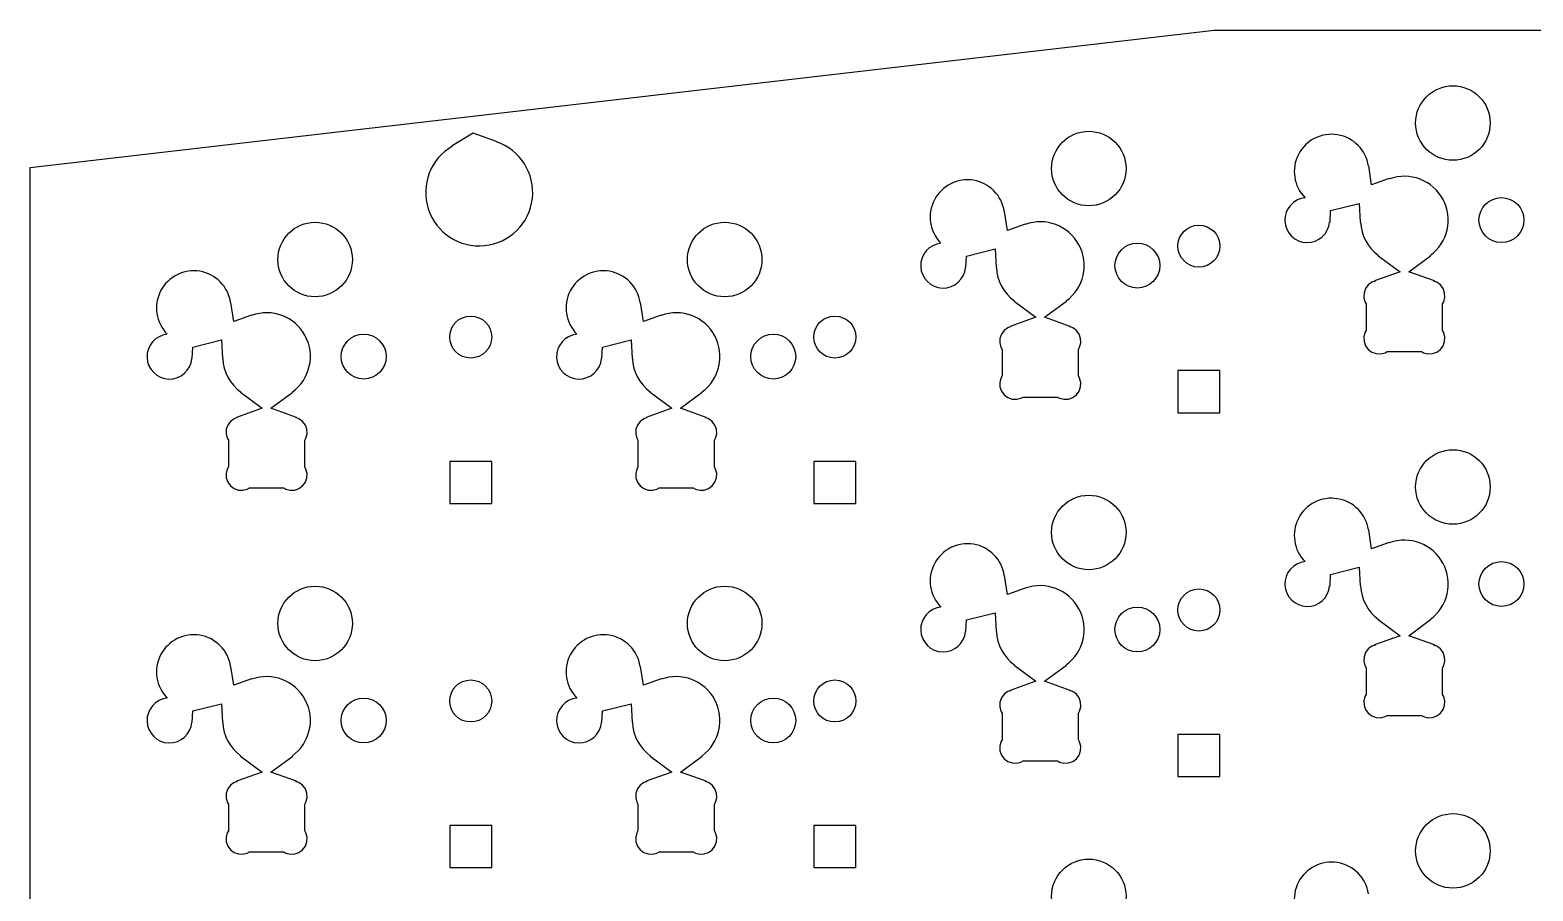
# Model space of a CAD drawing. Header units: millimetres. Extents: x 0 to 163, y 0 to 126.
# Drawn here: x 0 to 78.6, y 80.7 to 125.8 of the extents above; entities that cross this region are included whole.
import ezdxf

# ---------------------------------------------------------------- set-up
doc = ezdxf.new("R2010")
doc.units = ezdxf.units.MM
doc.layers.add('cut', color=7, linetype='Continuous')

msp = doc.modelspace()

# ---------------------------------------------------------------- linework, layer by layer
at = {"layer": 'cut'}
for p, q in [((0, 118.589), (61.957, 125.782)), ((61.957, 125.782), (81.855, 125.782)), ((23.192, 120.382), (22.085, 119.718)), ((24.409, 119.948), (23.192, 120.382)), ((22.085, 119.718), (22.093, 119.703)), ((24.404, 119.932), (24.409, 119.948)), ((0, 41.639), (0, 118.589)), ((70.042, 118.665), (70.024, 118.663)), ((70.189, 117.673), (70.042, 118.665)), ((71.115, 118.004), (70.189, 117.673)), ((71.121, 117.988), (71.115, 118.004)), ((68.046, 116.332), (69.549, 116.708)), ((69.549, 116.708), (69.597, 115.733)), ((50.992, 116.284), (50.974, 116.282)), ((51.139, 115.292), (50.992, 116.284)), ((52.065, 115.623), (51.139, 115.292)), ((52.071, 115.607), (52.065, 115.623)), ((67.997, 115.733), (68.016, 115.733)), ((68.016, 115.733), (68.046, 116.332)), ((69.597, 115.733), (69.614, 115.733)), ((48.996, 113.951), (50.499, 114.327)), ((50.499, 114.327), (50.547, 113.352)), ((48.947, 113.352), (48.966, 113.352)), ((48.966, 113.352), (48.996, 113.951)), ((50.547, 113.352), (50.564, 113.352)), ((70.55, 113.983), (70.54, 113.969)), ((70.54, 113.969), (71.679, 113.124)), ((72.133, 113.124), (73.272, 113.969)), ((73.272, 113.969), (73.262, 113.983)), ((70.21, 112.582), (70.019, 112.44)), ((70.37, 112.638), (70.21, 112.582)), ((71.679, 113.124), (70.335, 112.647)), ((70.335, 112.647), (70.337, 112.637)), ((70.337, 112.637), (70.37, 112.638)), ((73.477, 112.647), (72.133, 113.124)), ((73.442, 112.638), (73.475, 112.637)), ((73.602, 112.582), (73.442, 112.638)), ((73.475, 112.637), (73.477, 112.647)), ((73.793, 112.44), (73.602, 112.582)), ((69.798, 112.024), (69.787, 111.787)), ((69.787, 111.787), (69.845, 111.562)), ((69.877, 112.249), (69.798, 112.024)), ((70.019, 112.44), (69.877, 112.249)), ((73.935, 112.249), (73.793, 112.44)), ((74.014, 112.024), (73.935, 112.249)), ((73.967, 111.562), (74.025, 111.787)), ((74.025, 111.787), (74.014, 112.024)), ((10.511, 111.521), (10.493, 111.52)), ((10.658, 110.529), (10.511, 111.521)), ((31.942, 111.521), (31.924, 111.52)), ((32.089, 110.529), (31.942, 111.521)), ((51.5, 111.602), (51.49, 111.587)), ((51.49, 111.587), (52.629, 110.743)), ((53.083, 110.743), (54.222, 111.587)), ((54.222, 111.587), (54.212, 111.602)), ((69.845, 111.562), (69.906, 111.449)), ((69.906, 111.449), (69.906, 110.057)), ((73.906, 111.448), (73.967, 111.562)), ((73.906, 110.057), (73.906, 111.448)), ((11.584, 110.861), (10.658, 110.529)), ((11.59, 110.845), (11.584, 110.861)), ((33.015, 110.861), (32.089, 110.529)), ((33.021, 110.845), (33.015, 110.861)), ((51.16, 110.201), (50.969, 110.059)), ((51.32, 110.257), (51.16, 110.201)), ((52.629, 110.743), (51.285, 110.266)), ((51.285, 110.266), (51.287, 110.256)), ((51.287, 110.256), (51.32, 110.257)), ((54.427, 110.266), (53.083, 110.743)), ((54.392, 110.257), (54.425, 110.256)), ((54.552, 110.201), (54.392, 110.257)), ((54.425, 110.256), (54.427, 110.266)), ((54.743, 110.059), (54.552, 110.201)), ((8.514, 109.188), (10.018, 109.565)), ((10.018, 109.565), (10.066, 108.589)), ((29.946, 109.188), (31.449, 109.565)), ((31.449, 109.565), (31.497, 108.589)), ((50.748, 109.643), (50.737, 109.406)), ((50.737, 109.406), (50.795, 109.18)), ((50.827, 109.868), (50.748, 109.643)), ((50.969, 110.059), (50.827, 109.868)), ((54.885, 109.868), (54.743, 110.059)), ((54.964, 109.643), (54.885, 109.868)), ((54.917, 109.18), (54.975, 109.406)), ((54.975, 109.406), (54.964, 109.643)), ((69.845, 109.944), (69.787, 109.719)), ((69.787, 109.719), (69.798, 109.481)), ((69.798, 109.481), (69.877, 109.257)), ((69.906, 110.057), (69.845, 109.944)), ((73.967, 109.944), (73.906, 110.057)), ((73.935, 109.257), (74.014, 109.481)), ((74.025, 109.719), (73.967, 109.944)), ((74.014, 109.481), (74.025, 109.719)), ((8.466, 108.589), (8.485, 108.589)), ((8.485, 108.589), (8.514, 109.188)), ((10.066, 108.589), (10.083, 108.589)), ((29.897, 108.589), (29.916, 108.589)), ((29.916, 108.589), (29.946, 109.188)), ((31.497, 108.589), (31.514, 108.589)), ((50.795, 109.18), (50.856, 109.067)), ((50.856, 109.067), (50.856, 107.676)), ((54.856, 109.067), (54.917, 109.18)), ((54.856, 107.676), (54.856, 109.067)), ((69.877, 109.257), (70.019, 109.066)), ((70.019, 109.066), (70.21, 108.924)), ((70.21, 108.924), (70.434, 108.844)), ((70.434, 108.844), (70.672, 108.834)), ((70.672, 108.834), (70.897, 108.892)), ((70.897, 108.892), (71.01, 108.953)), ((71.01, 108.953), (72.802, 108.953)), ((72.802, 108.953), (72.915, 108.892)), ((72.915, 108.892), (73.14, 108.834)), ((73.14, 108.834), (73.378, 108.844)), ((73.378, 108.844), (73.602, 108.924)), ((73.602, 108.924), (73.793, 109.066)), ((73.793, 109.066), (73.935, 109.257)), ((62.256, 107.952), (60.056, 107.952)), ((60.056, 107.952), (60.056, 105.752)), ((62.256, 105.752), (62.256, 107.952)), ((50.795, 107.563), (50.737, 107.338)), ((50.737, 107.338), (50.748, 107.1)), ((50.748, 107.1), (50.827, 106.876)), ((50.856, 107.676), (50.795, 107.563)), ((54.917, 107.563), (54.856, 107.676)), ((54.885, 106.876), (54.964, 107.1)), ((54.975, 107.338), (54.917, 107.563)), ((54.964, 107.1), (54.975, 107.338)), ((11.018, 106.839), (11.009, 106.825)), ((11.009, 106.825), (12.148, 105.98)), ((12.602, 105.98), (13.741, 106.825)), ((13.741, 106.825), (13.731, 106.839)), ((32.45, 106.839), (32.44, 106.825)), ((32.44, 106.825), (33.579, 105.98)), ((34.033, 105.98), (35.172, 106.825)), ((35.172, 106.825), (35.162, 106.839)), ((50.827, 106.876), (50.969, 106.684)), ((50.969, 106.684), (51.16, 106.543)), ((51.16, 106.543), (51.384, 106.463)), ((51.384, 106.463), (51.622, 106.453)), ((51.622, 106.453), (51.847, 106.511)), ((51.847, 106.511), (51.96, 106.572)), ((51.96, 106.572), (53.752, 106.572)), ((53.752, 106.572), (53.865, 106.511)), ((53.865, 106.511), (54.09, 106.453)), ((54.09, 106.453), (54.328, 106.463)), ((54.328, 106.463), (54.552, 106.543)), ((54.552, 106.543), (54.743, 106.684)), ((54.743, 106.684), (54.885, 106.876)), ((10.679, 105.438), (10.488, 105.296)), ((10.839, 105.495), (10.679, 105.438)), ((12.148, 105.98), (10.804, 105.504)), ((10.804, 105.504), (10.806, 105.493)), ((10.806, 105.493), (10.839, 105.495)), ((13.946, 105.504), (12.602, 105.98)), ((13.911, 105.495), (13.944, 105.493)), ((14.071, 105.438), (13.911, 105.495)), ((13.944, 105.493), (13.946, 105.504)), ((14.262, 105.296), (14.071, 105.438)), ((32.11, 105.438), (31.919, 105.296)), ((32.27, 105.495), (32.11, 105.438)), ((33.579, 105.98), (32.235, 105.504)), ((32.235, 105.504), (32.237, 105.493)), ((32.237, 105.493), (32.27, 105.495)), ((35.377, 105.504), (34.033, 105.98)), ((35.342, 105.495), (35.375, 105.493)), ((35.502, 105.438), (35.342, 105.495)), ((35.375, 105.493), (35.377, 105.504)), ((35.693, 105.296), (35.502, 105.438)), ((60.056, 105.752), (62.256, 105.752)), ((10.266, 104.881), (10.256, 104.643)), ((10.256, 104.643), (10.314, 104.418)), ((10.346, 105.105), (10.266, 104.881)), ((10.488, 105.296), (10.346, 105.105)), ((14.404, 105.105), (14.262, 105.296)), ((14.483, 104.881), (14.404, 105.105)), ((14.436, 104.418), (14.494, 104.643)), ((14.494, 104.643), (14.483, 104.881)), ((31.698, 104.881), (31.687, 104.643)), ((31.687, 104.643), (31.745, 104.418)), ((31.777, 105.105), (31.698, 104.881)), ((31.919, 105.296), (31.777, 105.105)), ((35.835, 105.105), (35.693, 105.296)), ((35.914, 104.881), (35.835, 105.105)), ((35.867, 104.418), (35.925, 104.643)), ((35.925, 104.643), (35.914, 104.881)), ((10.314, 104.418), (10.375, 104.305)), ((10.375, 104.305), (10.375, 102.914)), ((14.375, 104.305), (14.436, 104.418)), ((14.375, 102.914), (14.375, 104.305)), ((31.745, 104.418), (31.806, 104.305)), ((31.806, 104.305), (31.806, 102.914)), ((35.806, 104.305), (35.867, 104.418)), ((35.806, 102.914), (35.806, 104.305)), ((24.156, 103.189), (21.956, 103.189)), ((21.956, 103.189), (21.956, 100.989)), ((24.156, 100.989), (24.156, 103.189)), ((43.206, 103.189), (41.006, 103.189)), ((41.006, 103.189), (41.006, 100.989)), ((43.206, 100.989), (43.206, 103.189)), ((10.314, 102.801), (10.256, 102.575)), ((10.256, 102.575), (10.266, 102.338)), ((10.266, 102.338), (10.346, 102.113)), ((10.375, 102.914), (10.314, 102.801)), ((14.436, 102.801), (14.375, 102.914)), ((14.404, 102.113), (14.483, 102.338)), ((14.494, 102.575), (14.436, 102.801)), ((14.483, 102.338), (14.494, 102.575)), ((31.745, 102.801), (31.687, 102.575)), ((31.687, 102.575), (31.698, 102.338)), ((31.698, 102.338), (31.777, 102.113)), ((31.806, 102.914), (31.745, 102.801)), ((35.867, 102.801), (35.806, 102.914)), ((35.835, 102.113), (35.914, 102.338)), ((35.925, 102.575), (35.867, 102.801)), ((35.914, 102.338), (35.925, 102.575)), ((10.346, 102.113), (10.488, 101.922)), ((10.488, 101.922), (10.679, 101.78)), ((10.679, 101.78), (10.903, 101.701)), ((10.903, 101.701), (11.141, 101.69)), ((11.141, 101.69), (11.366, 101.748)), ((11.366, 101.748), (11.479, 101.809)), ((11.479, 101.809), (13.27, 101.809)), ((13.27, 101.809), (13.383, 101.748)), ((13.383, 101.748), (13.609, 101.69)), ((13.609, 101.69), (13.846, 101.701)), ((13.846, 101.701), (14.071, 101.78)), ((14.071, 101.78), (14.262, 101.922)), ((14.262, 101.922), (14.404, 102.113)), ((31.777, 102.113), (31.919, 101.922)), ((31.919, 101.922), (32.11, 101.78)), ((32.11, 101.78), (32.334, 101.701)), ((32.334, 101.701), (32.572, 101.69)), ((32.572, 101.69), (32.797, 101.748)), ((32.797, 101.748), (32.91, 101.809)), ((32.91, 101.809), (34.702, 101.809)), ((34.702, 101.809), (34.815, 101.748)), ((34.815, 101.748), (35.04, 101.69)), ((35.04, 101.69), (35.278, 101.701)), ((35.278, 101.701), (35.502, 101.78)), ((35.502, 101.78), (35.693, 101.922)), ((35.693, 101.922), (35.835, 102.113)), ((21.956, 100.989), (24.156, 100.989)), ((41.006, 100.989), (43.206, 100.989)), ((70.042, 99.615), (70.024, 99.613)), ((70.189, 98.623), (70.042, 99.615)), ((71.115, 98.954), (70.189, 98.623)), ((71.121, 98.938), (71.115, 98.954)), ((68.046, 97.282), (69.549, 97.658)), ((69.549, 97.658), (69.597, 96.683)), ((50.992, 97.234), (50.974, 97.232)), ((51.139, 96.242), (50.992, 97.234)), ((68.016, 96.683), (68.046, 97.282)), ((52.065, 96.573), (51.139, 96.242)), ((52.071, 96.557), (52.065, 96.573)), ((67.997, 96.683), (68.016, 96.683)), ((69.597, 96.683), (69.614, 96.683)), ((48.996, 94.901), (50.499, 95.277)), ((50.499, 95.277), (50.547, 94.302)), ((48.966, 94.302), (48.996, 94.901)), ((70.55, 94.933), (70.54, 94.919)), ((70.54, 94.919), (71.679, 94.074)), ((72.133, 94.074), (73.272, 94.919)), ((73.272, 94.919), (73.262, 94.933)), ((48.947, 94.302), (48.966, 94.302)), ((50.547, 94.302), (50.564, 94.302)), ((70.37, 93.588), (70.21, 93.532)), ((71.679, 94.074), (70.335, 93.597)), ((70.335, 93.597), (70.337, 93.587)), ((70.337, 93.587), (70.37, 93.588)), ((73.477, 93.597), (72.133, 94.074)), ((73.442, 93.588), (73.475, 93.587)), ((73.602, 93.532), (73.442, 93.588)), ((73.475, 93.587), (73.477, 93.597)), ((69.798, 92.974), (69.787, 92.737)), ((69.877, 93.199), (69.798, 92.974)), ((70.019, 93.39), (69.877, 93.199)), ((70.21, 93.532), (70.019, 93.39)), ((73.793, 93.39), (73.602, 93.532)), ((73.935, 93.199), (73.793, 93.39)), ((74.014, 92.974), (73.935, 93.199)), ((74.025, 92.737), (74.014, 92.974)), ((10.511, 92.471), (10.493, 92.47)), ((10.658, 91.479), (10.511, 92.471)), ((31.942, 92.471), (31.924, 92.47)), ((32.089, 91.479), (31.942, 92.471)), ((51.5, 92.552), (51.49, 92.537)), ((51.49, 92.537), (52.629, 91.693)), ((53.083, 91.693), (54.222, 92.537)), ((54.222, 92.537), (54.212, 92.552)), ((69.787, 92.737), (69.845, 92.512)), ((69.845, 92.512), (69.906, 92.399)), ((69.906, 92.399), (69.906, 91.007)), ((73.906, 92.398), (73.967, 92.512)), ((73.906, 91.007), (73.906, 92.398)), ((73.967, 92.512), (74.025, 92.737)), ((11.584, 91.811), (10.658, 91.479)), ((11.59, 91.795), (11.584, 91.811)), ((33.015, 91.811), (32.089, 91.479)), ((33.021, 91.795), (33.015, 91.811)), ((52.629, 91.693), (51.285, 91.216)), ((51.285, 91.216), (51.287, 91.206)), ((54.427, 91.216), (53.083, 91.693)), ((54.425, 91.206), (54.427, 91.216)), ((8.514, 90.138), (10.018, 90.515)), ((10.018, 90.515), (10.066, 89.539)), ((29.946, 90.138), (31.449, 90.515)), ((31.449, 90.515), (31.497, 89.539)), ((50.748, 90.593), (50.737, 90.356)), ((50.827, 90.818), (50.748, 90.593)), ((50.969, 91.009), (50.827, 90.818)), ((51.16, 91.151), (50.969, 91.009)), ((51.32, 91.207), (51.16, 91.151)), ((51.287, 91.206), (51.32, 91.207)), ((54.392, 91.207), (54.425, 91.206)), ((54.552, 91.151), (54.392, 91.207)), ((54.743, 91.009), (54.552, 91.151)), ((54.885, 90.818), (54.743, 91.009)), ((54.964, 90.593), (54.885, 90.818)), ((54.975, 90.356), (54.964, 90.593)), ((69.845, 90.894), (69.787, 90.669)), ((69.787, 90.669), (69.798, 90.431)), ((69.798, 90.431), (69.877, 90.207)), ((69.906, 91.007), (69.845, 90.894)), ((73.967, 90.894), (73.906, 91.007)), ((73.935, 90.207), (74.014, 90.431)), ((74.025, 90.669), (73.967, 90.894)), ((74.014, 90.431), (74.025, 90.669)), ((8.485, 89.539), (8.514, 90.138)), ((29.916, 89.539), (29.946, 90.138)), ((50.737, 90.356), (50.795, 90.13)), ((50.795, 90.13), (50.856, 90.017)), ((50.856, 90.017), (50.856, 88.626)), ((54.856, 90.017), (54.917, 90.13)), ((54.856, 88.626), (54.856, 90.017)), ((54.917, 90.13), (54.975, 90.356)), ((69.877, 90.207), (70.019, 90.016)), ((70.019, 90.016), (70.21, 89.874)), ((70.21, 89.874), (70.434, 89.794)), ((70.434, 89.794), (70.672, 89.784)), ((70.672, 89.784), (70.897, 89.842)), ((70.897, 89.842), (71.01, 89.903)), ((71.01, 89.903), (72.802, 89.903)), ((72.802, 89.903), (72.915, 89.842)), ((72.915, 89.842), (73.14, 89.784)), ((73.14, 89.784), (73.378, 89.794)), ((73.378, 89.794), (73.602, 89.874)), ((73.602, 89.874), (73.793, 90.016)), ((73.793, 90.016), (73.935, 90.207)), ((8.466, 89.539), (8.485, 89.539)), ((10.066, 89.539), (10.083, 89.539)), ((29.897, 89.539), (29.916, 89.539)), ((31.497, 89.539), (31.514, 89.539)), ((62.256, 88.902), (60.056, 88.902)), ((60.056, 88.902), (60.056, 86.702)), ((62.256, 86.702), (62.256, 88.902)), ((50.795, 88.513), (50.737, 88.288)), ((50.737, 88.288), (50.748, 88.05)), ((50.856, 88.626), (50.795, 88.513)), ((54.917, 88.513), (54.856, 88.626)), ((54.975, 88.288), (54.917, 88.513)), ((54.964, 88.05), (54.975, 88.288)), ((11.018, 87.789), (11.009, 87.775)), ((11.009, 87.775), (12.148, 86.93)), ((12.602, 86.93), (13.741, 87.775)), ((13.741, 87.775), (13.731, 87.789)), ((32.45, 87.789), (32.44, 87.775)), ((32.44, 87.775), (33.579, 86.93)), ((34.033, 86.93), (35.172, 87.775)), ((35.172, 87.775), (35.162, 87.789)), ((50.748, 88.05), (50.827, 87.826)), ((50.827, 87.826), (50.969, 87.634)), ((50.969, 87.634), (51.16, 87.493)), ((51.16, 87.493), (51.384, 87.413)), ((51.384, 87.413), (51.622, 87.403)), ((51.622, 87.403), (51.847, 87.461)), ((51.847, 87.461), (51.96, 87.522)), ((51.96, 87.522), (53.752, 87.522)), ((53.752, 87.522), (53.865, 87.461)), ((53.865, 87.461), (54.09, 87.403)), ((54.09, 87.403), (54.328, 87.413)), ((54.328, 87.413), (54.552, 87.493)), ((54.552, 87.493), (54.743, 87.634)), ((54.743, 87.634), (54.885, 87.826)), ((54.885, 87.826), (54.964, 88.05)), ((12.148, 86.93), (10.804, 86.454)), ((13.946, 86.454), (12.602, 86.93)), ((33.579, 86.93), (32.235, 86.454)), ((35.377, 86.454), (34.033, 86.93)), ((60.056, 86.702), (62.256, 86.702)), ((10.266, 85.831), (10.256, 85.593)), ((10.346, 86.055), (10.266, 85.831)), ((10.488, 86.246), (10.346, 86.055)), ((10.679, 86.388), (10.488, 86.246)), ((10.839, 86.445), (10.679, 86.388)), ((10.804, 86.454), (10.806, 86.443)), ((10.806, 86.443), (10.839, 86.445)), ((13.911, 86.445), (13.944, 86.443)), ((14.071, 86.388), (13.911, 86.445)), ((13.944, 86.443), (13.946, 86.454)), ((14.262, 86.246), (14.071, 86.388)), ((14.404, 86.055), (14.262, 86.246)), ((14.483, 85.831), (14.404, 86.055)), ((14.494, 85.593), (14.483, 85.831)), ((31.698, 85.831), (31.687, 85.593)), ((31.777, 86.055), (31.698, 85.831)), ((31.919, 86.246), (31.777, 86.055)), ((32.11, 86.388), (31.919, 86.246)), ((32.27, 86.445), (32.11, 86.388)), ((32.235, 86.454), (32.237, 86.443)), ((32.237, 86.443), (32.27, 86.445)), ((35.342, 86.445), (35.375, 86.443)), ((35.502, 86.388), (35.342, 86.445)), ((35.375, 86.443), (35.377, 86.454)), ((35.693, 86.246), (35.502, 86.388)), ((35.835, 86.055), (35.693, 86.246)), ((35.914, 85.831), (35.835, 86.055)), ((35.925, 85.593), (35.914, 85.831)), ((10.256, 85.593), (10.314, 85.368)), ((10.314, 85.368), (10.375, 85.255)), ((10.375, 85.255), (10.375, 83.864)), ((14.375, 85.255), (14.436, 85.368)), ((14.375, 83.864), (14.375, 85.255)), ((14.436, 85.368), (14.494, 85.593)), ((31.687, 85.593), (31.745, 85.368)), ((31.745, 85.368), (31.806, 85.255)), ((31.806, 85.255), (31.806, 83.864)), ((35.806, 85.255), (35.867, 85.368)), ((35.806, 83.864), (35.806, 85.255)), ((35.867, 85.368), (35.925, 85.593)), ((24.156, 84.139), (21.956, 84.139)), ((21.956, 84.139), (21.956, 81.939)), ((24.156, 81.939), (24.156, 84.139)), ((43.206, 84.139), (41.006, 84.139)), ((41.006, 84.139), (41.006, 81.939)), ((43.206, 81.939), (43.206, 84.139)), ((10.314, 83.751), (10.256, 83.525)), ((10.256, 83.525), (10.266, 83.288)), ((10.375, 83.864), (10.314, 83.751)), ((14.436, 83.751), (14.375, 83.864)), ((14.494, 83.525), (14.436, 83.751)), ((14.483, 83.288), (14.494, 83.525)), ((31.745, 83.751), (31.687, 83.525)), ((31.687, 83.525), (31.698, 83.288)), ((31.806, 83.864), (31.745, 83.751)), ((35.867, 83.751), (35.806, 83.864)), ((35.925, 83.525), (35.867, 83.751)), ((35.914, 83.288), (35.925, 83.525)), ((10.266, 83.288), (10.346, 83.063)), ((10.346, 83.063), (10.488, 82.872)), ((10.488, 82.872), (10.679, 82.73)), ((10.679, 82.73), (10.903, 82.651)), ((10.903, 82.651), (11.141, 82.64)), ((11.141, 82.64), (11.366, 82.698)), ((11.366, 82.698), (11.479, 82.759)), ((11.479, 82.759), (13.27, 82.759)), ((13.27, 82.759), (13.383, 82.698)), ((13.383, 82.698), (13.609, 82.64)), ((13.609, 82.64), (13.846, 82.651)), ((13.846, 82.651), (14.071, 82.73)), ((14.071, 82.73), (14.262, 82.872)), ((14.262, 82.872), (14.404, 83.063)), ((14.404, 83.063), (14.483, 83.288)), ((31.698, 83.288), (31.777, 83.063)), ((31.777, 83.063), (31.919, 82.872)), ((31.919, 82.872), (32.11, 82.73)), ((32.11, 82.73), (32.334, 82.651)), ((32.334, 82.651), (32.572, 82.64)), ((32.572, 82.64), (32.797, 82.698)), ((32.797, 82.698), (32.91, 82.759)), ((32.91, 82.759), (34.702, 82.759)), ((34.702, 82.759), (34.815, 82.698)), ((34.815, 82.698), (35.04, 82.64)), ((35.04, 82.64), (35.278, 82.651)), ((35.278, 82.651), (35.502, 82.73)), ((35.502, 82.73), (35.693, 82.872)), ((35.693, 82.872), (35.835, 83.063)), ((35.835, 83.063), (35.914, 83.288)), ((21.956, 81.939), (24.156, 81.939)), ((41.006, 81.939), (43.206, 81.939))]:
    msp.add_line(p, q, dxfattribs=at)
for centre, radius in [((74.446, 120.913), 1.95), ((55.396, 118.532), 1.95), ((76.986, 115.833), 1.175), ((14.915, 113.769), 1.95), ((36.346, 113.769), 1.95), ((61.156, 114.472), 1.1), ((57.936, 113.452), 1.175), ((23.056, 109.709), 1.1), ((42.106, 109.709), 1.1), ((17.455, 108.689), 1.175), ((38.886, 108.689), 1.175), ((74.446, 101.863), 1.95), ((55.396, 99.482), 1.95), ((76.986, 96.783), 1.175), ((14.915, 94.719), 1.95), ((36.346, 94.719), 1.95), ((61.156, 95.422), 1.1), ((57.936, 94.402), 1.175), ((23.056, 90.659), 1.1), ((42.106, 90.659), 1.1), ((17.455, 89.639), 1.175), ((38.886, 89.639), 1.175), ((74.446, 82.813), 1.95), ((55.396, 80.432), 1.95)]:
    msp.add_circle(centre, radius, dxfattribs=at)
for centre, radius, start, end in [((68.096, 118.373), 1.95, 8.56453, 224.66713), ((23.5, 117.282), 2.8, 120.17171, 431.17058), ((71.906, 115.833), 2.294, -53.75146, 110.00146), ((49.046, 115.992), 1.95, 8.56453, 224.66713), ((66.826, 115.833), 1.175, 95.70711, 355.11786), ((52.856, 113.452), 2.294, -53.75146, 110.00146), ((71.906, 115.833), 2.294, -177.50146, -126.24854), ((47.776, 113.452), 1.175, 95.70711, 355.11786), ((52.856, 113.452), 2.294, -177.50146, -126.24854), ((8.565, 111.229), 1.95, 8.56453, 224.66713), ((29.996, 111.229), 1.95, 8.56453, 224.66713), ((12.375, 108.689), 2.294, -53.75146, 110.00146), ((33.806, 108.689), 2.294, -53.75146, 110.00146), ((7.295, 108.689), 1.175, 95.70711, 355.11786), ((28.726, 108.689), 1.175, 95.70711, 355.11786), ((12.375, 108.689), 2.294, -177.50146, -126.24854), ((33.806, 108.689), 2.294, -177.50146, -126.24854), ((68.096, 99.323), 1.95, 8.56453, 224.66713), ((49.046, 96.942), 1.95, 8.56453, 224.66713), ((71.906, 96.783), 2.294, -53.75146, 110.00146), ((66.826, 96.783), 1.175, 95.70711, 355.11786), ((52.856, 94.402), 2.294, -53.75146, 110.00146), ((71.906, 96.783), 2.294, -177.50146, -126.24854), ((47.776, 94.402), 1.175, 95.70711, 355.11786), ((8.565, 92.179), 1.95, 8.56453, 224.66713), ((29.996, 92.179), 1.95, 8.56453, 224.66713), ((52.856, 94.402), 2.294, -177.50146, -126.24854), ((12.375, 89.639), 2.294, -53.75146, 110.00146), ((33.806, 89.639), 2.294, -53.75146, 110.00146), ((7.295, 89.639), 1.175, 95.70711, 355.11786), ((28.726, 89.639), 1.175, 95.70711, 355.11786), ((12.375, 89.639), 2.294, -177.50146, -126.24854), ((33.806, 89.639), 2.294, -177.50146, -126.24854), ((68.096, 80.273), 1.95, 8.56453, 224.66713)]:
    msp.add_arc(centre, radius, start, end, dxfattribs=at)

doc.saveas('drawing.dxf')
